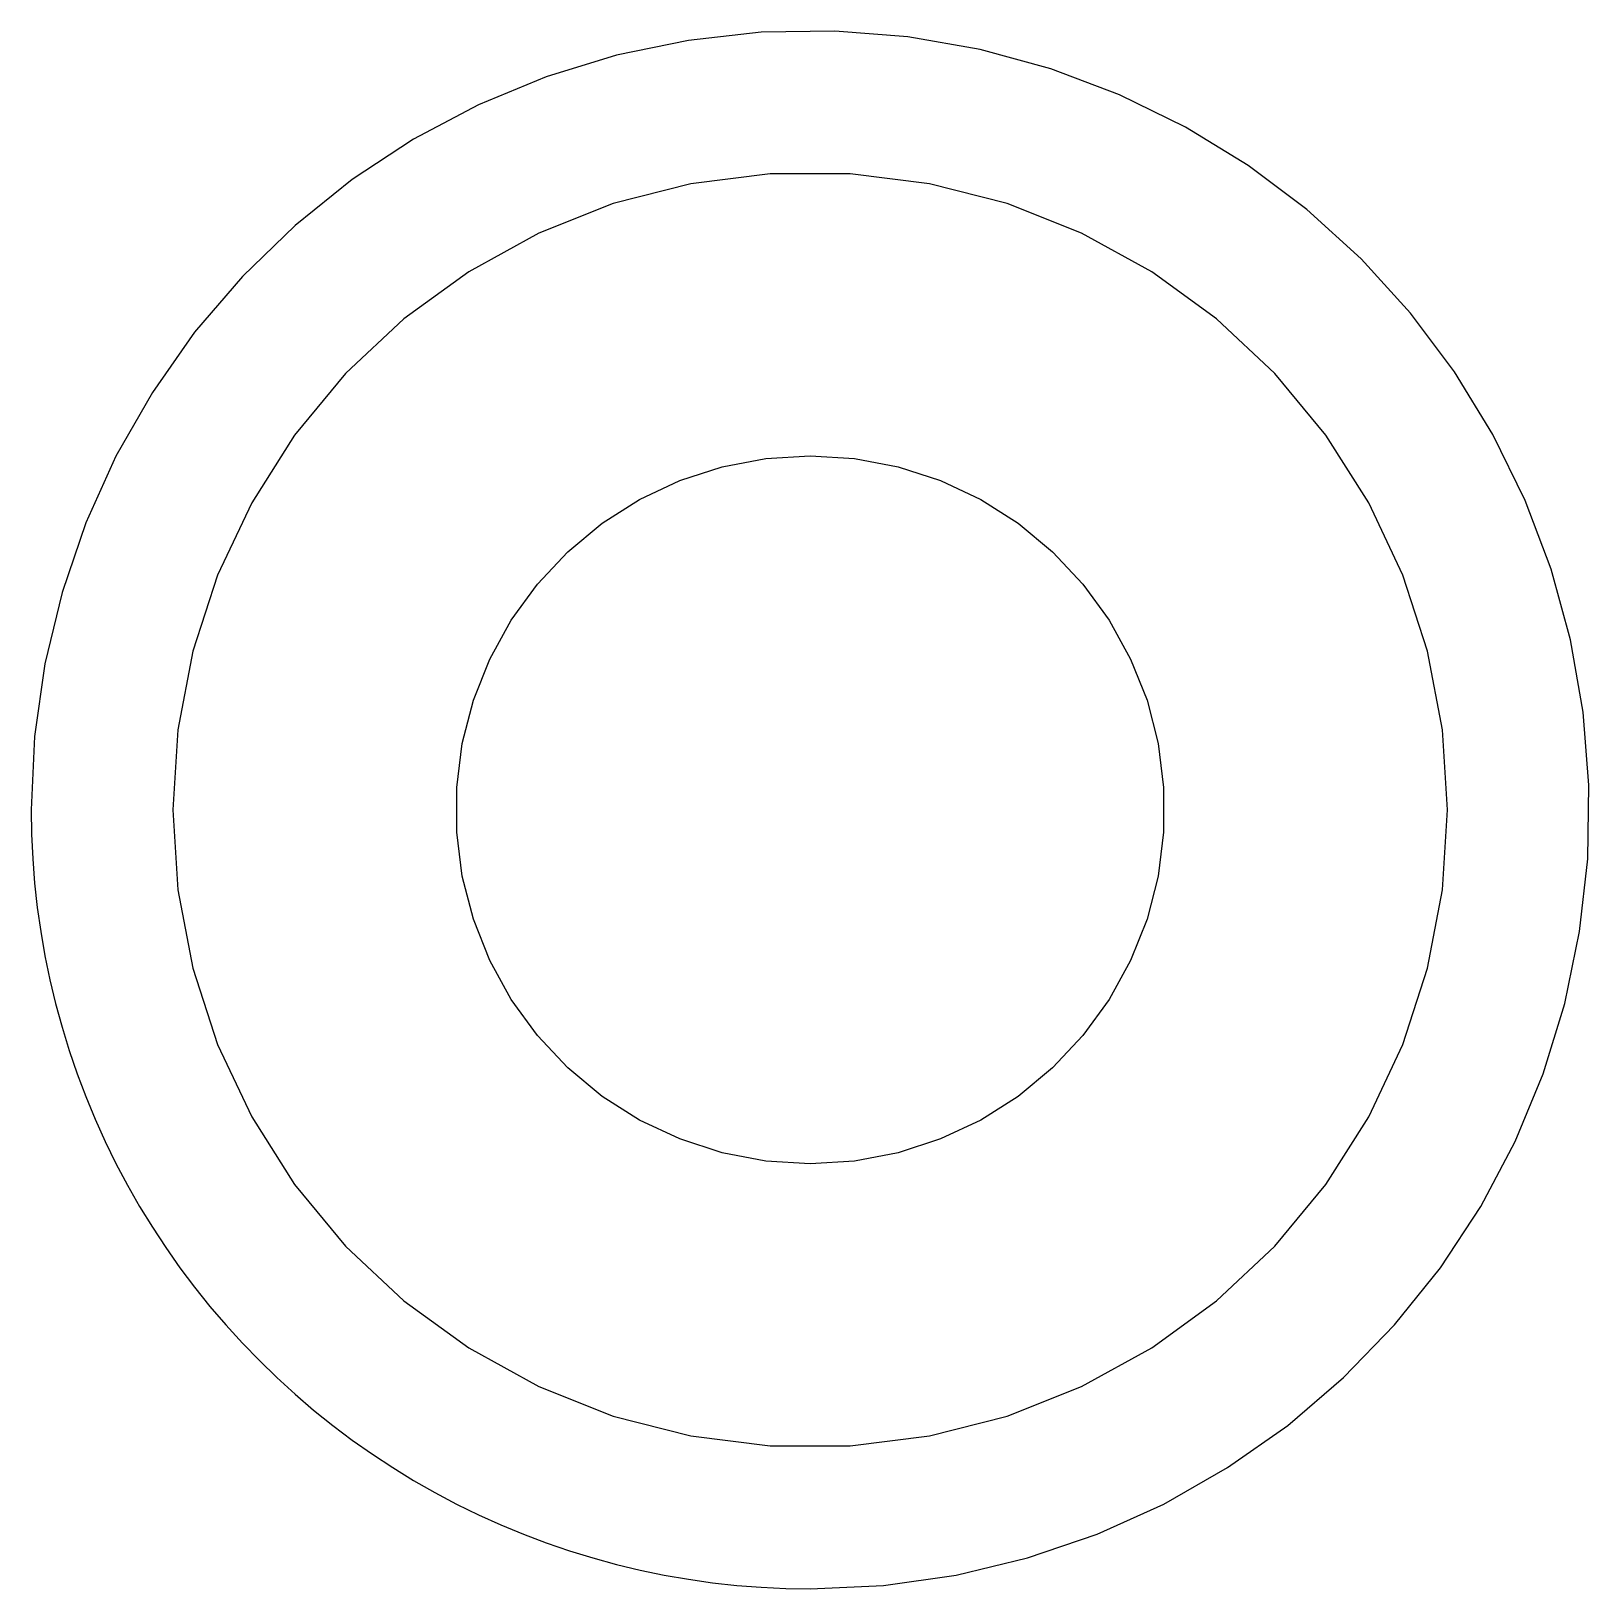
# Model space of a CAD drawing. Header units: metres. Extents: x -5.5 to 5.5, y -5.5 to 5.5.
import ezdxf

# ---------------------------------------------------------------- set-up
doc = ezdxf.new("R2010")
doc.units = ezdxf.units.M

msp = doc.modelspace()

# ---------------------------------------------------------------- linework, layer by layer
for points in [[(0, -5.5), (0.518, -5.476), (1.031, -5.403), (1.534, -5.282), (2.025, -5.114), (2.497, -4.901), (2.947, -4.644), (3.371, -4.346), (3.765, -4.009), (4.126, -3.637), (4.45, -3.233), (4.734, -2.8), (4.977, -2.342), (5.175, -1.863), (5.327, -1.368), (5.432, -0.86), (5.489, -0.345), (5.497, 0.173), (5.457, 0.689), (5.368, 1.2), (5.231, 1.7), (5.048, 2.184), (4.82, 2.65), (4.549, 3.091), (4.238, 3.506), (3.889, 3.889), (3.506, 4.238), (3.091, 4.549), (2.65, 4.82), (2.184, 5.048), (1.7, 5.231), (1.2, 5.368), (0.689, 5.457), (0.173, 5.497), (-0.345, 5.489), (-0.86, 5.432), (-1.368, 5.327), (-1.863, 5.175), (-2.342, 4.977), (-2.8, 4.734), (-3.233, 4.45), (-3.637, 4.126), (-4.009, 3.765), (-4.346, 3.371), (-4.644, 2.947), (-4.901, 2.497), (-5.114, 2.025), (-5.282, 1.534), (-5.403, 1.031), (-5.476, 0.518), (-5.5, 0)], [(-4.5, 0), (-4.465, -0.564), (-4.359, -1.119), (-4.184, -1.657), (-3.943, -2.168), (-3.641, -2.645), (-3.28, -3.08), (-2.868, -3.467), (-2.411, -3.799), (-1.916, -4.072), (-1.391, -4.28), (-0.843, -4.42), (-0.283, -4.491), (0.283, -4.491), (0.843, -4.42), (1.391, -4.28), (1.916, -4.072), (2.411, -3.799), (2.868, -3.467), (3.28, -3.08), (3.641, -2.645), (3.943, -2.168), (4.184, -1.657), (4.359, -1.119), (4.465, -0.564), (4.5, 0), (4.465, 0.564), (4.359, 1.119), (4.184, 1.657), (3.943, 2.168), (3.641, 2.645), (3.28, 3.08), (2.868, 3.467), (2.411, 3.799), (1.916, 4.072), (1.391, 4.28), (0.843, 4.42), (0.283, 4.491), (-0.283, 4.491), (-0.843, 4.42), (-1.391, 4.28), (-1.916, 4.072), (-2.411, 3.799), (-2.868, 3.467), (-3.28, 3.08), (-3.641, 2.645), (-3.943, 2.168), (-4.184, 1.657), (-4.359, 1.119), (-4.465, 0.564), (-4.5, 0)], [(0, -2.5), (-0.313, -2.48), (-0.622, -2.421), (-0.92, -2.324), (-1.204, -2.191), (-1.469, -2.023), (-1.711, -1.822), (-1.926, -1.594), (-2.111, -1.34), (-2.262, -1.064), (-2.378, -0.773), (-2.456, -0.468), (-2.495, -0.157), (-2.495, 0.157), (-2.456, 0.468), (-2.378, 0.773), (-2.262, 1.064), (-2.111, 1.34), (-1.926, 1.594), (-1.711, 1.822), (-1.469, 2.023), (-1.204, 2.191), (-0.92, 2.324), (-0.622, 2.421), (-0.313, 2.48), (0, 2.5), (0.313, 2.48), (0.622, 2.421), (0.92, 2.324), (1.204, 2.191), (1.469, 2.023), (1.711, 1.822), (1.926, 1.594), (2.111, 1.34), (2.262, 1.064), (2.378, 0.773), (2.456, 0.468), (2.495, 0.157), (2.495, -0.157), (2.456, -0.468), (2.378, -0.773), (2.262, -1.064), (2.111, -1.34), (1.926, -1.594), (1.711, -1.822), (1.469, -2.023), (1.204, -2.191), (0.92, -2.324), (0.622, -2.421), (0.313, -2.48), (0, -2.5)], [(-5.5, 0), (-5.497, -0.173), (-5.489, -0.345), (-5.476, -0.518), (-5.457, -0.689), (-5.432, -0.86), (-5.403, -1.031), (-5.368, -1.2), (-5.327, -1.368), (-5.282, -1.534), (-5.231, -1.7), (-5.175, -1.863), (-5.114, -2.025), (-5.048, -2.184), (-4.977, -2.342), (-4.901, -2.497), (-4.82, -2.65), (-4.734, -2.8), (-4.644, -2.947), (-4.549, -3.091), (-4.45, -3.233), (-4.346, -3.371), (-4.238, -3.506), (-4.126, -3.637), (-4.009, -3.765), (-3.889, -3.889), (-3.765, -4.009), (-3.637, -4.126), (-3.506, -4.238), (-3.371, -4.346), (-3.233, -4.45), (-3.091, -4.549), (-2.947, -4.644), (-2.8, -4.734), (-2.65, -4.82), (-2.497, -4.901), (-2.342, -4.977), (-2.184, -5.048), (-2.025, -5.114), (-1.863, -5.175), (-1.7, -5.231), (-1.534, -5.282), (-1.368, -5.327), (-1.2, -5.368), (-1.031, -5.403), (-0.86, -5.432), (-0.689, -5.457), (-0.518, -5.476), (-0.345, -5.489), (-0.173, -5.497), (0, -5.5)]]:
    msp.add_lwpolyline(points)

doc.saveas('drawing.dxf')
